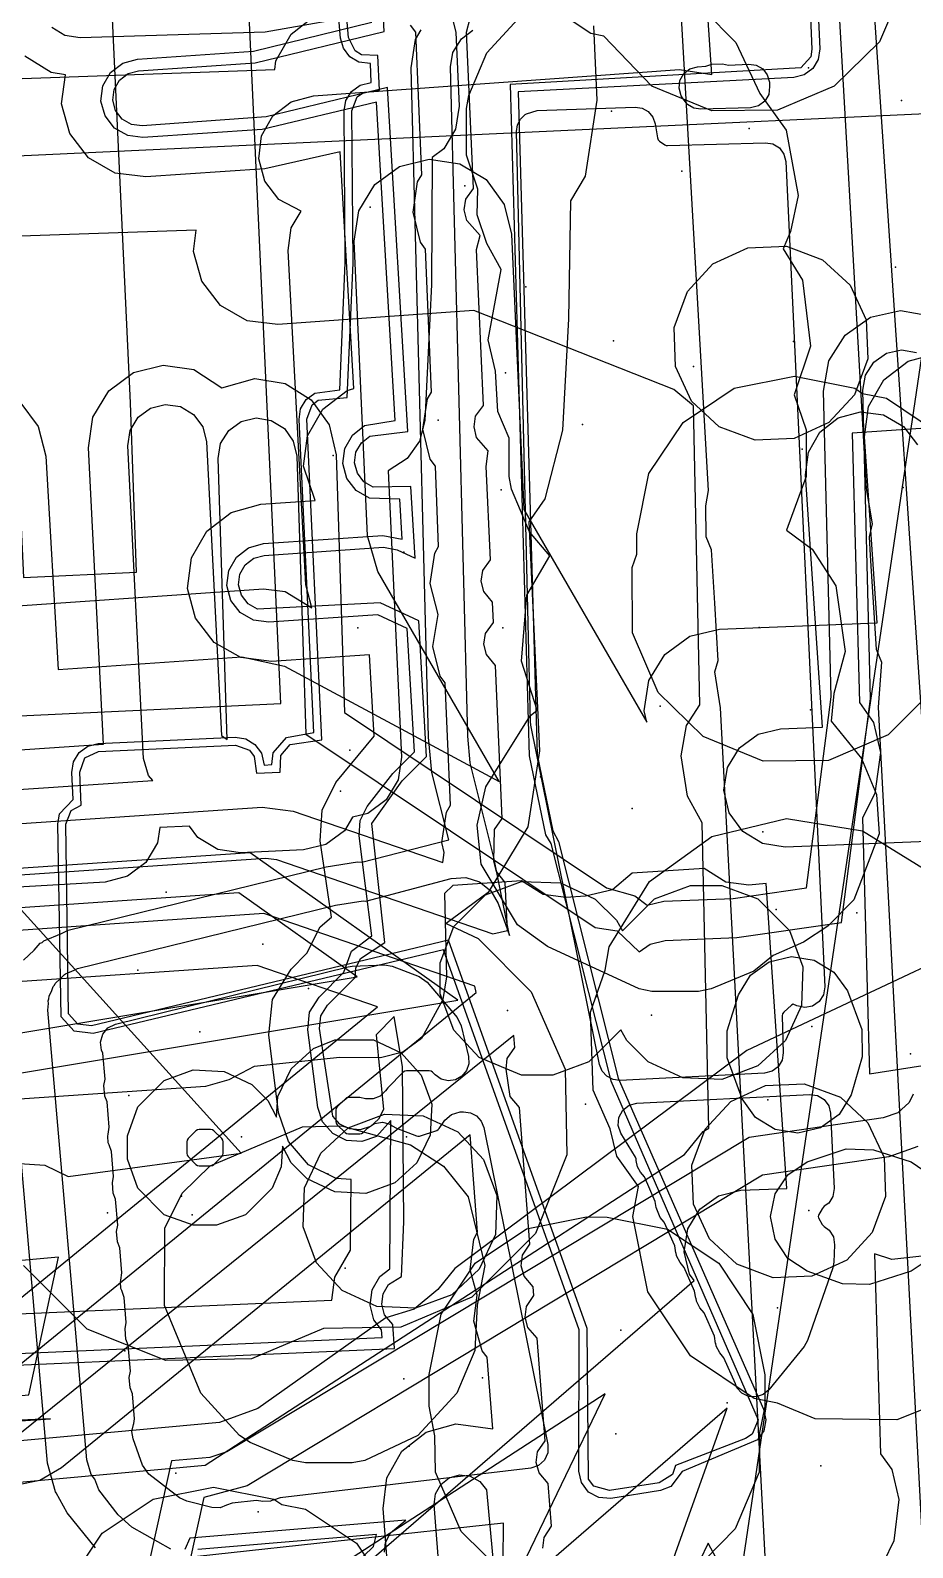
# Model space of a CAD drawing. Header units: metres. Extents: x -3943 to -3664, y 4962 to 6622.
# Drawn here: x -3897.52 to -3875.12, y 6175.87 to 6214.37 of the extents above; entities that cross this region are included whole.
import ezdxf

# ---------------------------------------------------------------- set-up
doc = ezdxf.new("R2010")
doc.units = ezdxf.units.M
for name, color, linetype in [('AI_GREENING_EXCLUSIONS', 1, 'Continuous'), ('AI_GREENING_LAWN', 82, 'Continuous'), ('AI_GREENING_REJECTED', 6, 'Continuous')]:
    doc.layers.add(name, color=color, linetype=linetype)

msp = doc.modelspace()

# ---------------------------------------------------------------- linework, layer by layer
at = {"layer": 'AI_GREENING_EXCLUSIONS'}
for points in [[(-3874.791, 6212.249), (-3882.782, 6211.877), (-3914.748, 6210.387), (-3881.761, 6218.598), (-3876.678, 6252.046), (-3877.774, 6276.26), (-3869.782, 6276.622), (-3837.815, 6278.07), (-3870.813, 6269.902), (-3875.924, 6236.563), (-3875.164, 6220.241), (-3874.791, 6212.249)], [(-3885.458, 6221.503), (-3884.591, 6222.801), (-3883.293, 6223.668), (-3881.763, 6223.973), (-3879.776, 6223.973), (-3878.246, 6223.668), (-3876.948, 6222.801), (-3876.081, 6221.503), (-3875.791, 6220.047), (-3875.479, 6219.58), (-3875.175, 6218.049), (-3875.321, 6215.582), (-3875.969, 6214.074), (-3877.113, 6212.95), (-3878.557, 6212.346), (-3880.218, 6212.33), (-3881.741, 6212.95), (-3882.964, 6214.225), (-3883.293, 6214.291), (-3884.591, 6215.158), (-3885.458, 6216.456), (-3885.763, 6217.986), (-3885.763, 6219.973), (-3885.458, 6221.503)], [(-3879.572, 6174.543), (-3874.597, 6208.093), (-3874.791, 6212.249), (-3866.8, 6212.622), (-3834.834, 6214.112), (-3867.821, 6205.9), (-3872.82, 6173.009), (-3872.579, 6168.219), (-3912.529, 6166.213), (-3879.572, 6174.543)], [(-3878.325, 6208.891), (-3877.408, 6208.55), (-3876.709, 6207.903), (-3876.3, 6207.021), (-3876.261, 6206.035), (-3876.602, 6205.118), (-3877.249, 6204.419), (-3878.131, 6204.01), (-3879.117, 6203.971), (-3880.034, 6204.312), (-3880.733, 6204.959), (-3881.142, 6205.841), (-3881.181, 6206.827), (-3880.84, 6207.744), (-3880.193, 6208.443), (-3879.311, 6208.852), (-3878.325, 6208.891)], [(-3884.064, 6192.735), (-3883.182, 6192.326), (-3882.642, 6191.786), (-3882.489, 6191.517), (-3881.68, 6192.33), (-3880.763, 6192.671), (-3879.971, 6192.671), (-3879.054, 6192.33), (-3878.248, 6191.524), (-3877.907, 6190.607), (-3877.946, 6189.621), (-3878.355, 6188.739), (-3879.054, 6188.092), (-3879.971, 6187.751), (-3880.957, 6187.79), (-3881.839, 6188.199), (-3882.379, 6188.739), (-3882.532, 6189.008), (-3883.341, 6188.195), (-3884.258, 6187.854), (-3885.05, 6187.854), (-3886.126, 6188.302), (-3886.773, 6189.001), (-3887.114, 6189.918), (-3887.114, 6190.71), (-3886.773, 6191.627), (-3885.967, 6192.433), (-3885.05, 6192.774), (-3884.064, 6192.735)], [(-3877.121, 6190.47), (-3876.778, 6189.995), (-3876.412, 6189.014), (-3876.406, 6188.323), (-3876.682, 6187.357), (-3876.99, 6186.859), (-3877.465, 6186.517), (-3878.034, 6186.382), (-3878.612, 6186.475), (-3879.11, 6186.783), (-3879.452, 6187.258), (-3879.828, 6188.294), (-3879.834, 6188.985), (-3879.548, 6189.894), (-3879.241, 6190.392), (-3878.766, 6190.735), (-3878.197, 6190.87), (-3877.619, 6190.777), (-3877.121, 6190.47)], [(-3893.384, 6187.99), (-3892.596, 6187.951), (-3891.895, 6187.617), (-3891.49, 6187.212), (-3891.272, 6186.79), (-3891.233, 6187.317), (-3890.899, 6188.018), (-3890.335, 6188.53), (-3889.793, 6188.757), (-3888.811, 6188.757), (-3888.11, 6188.423), (-3887.598, 6187.859), (-3887.332, 6187.123), (-3887.371, 6186.335), (-3887.705, 6185.634), (-3888.269, 6185.122), (-3889.005, 6184.856), (-3889.793, 6184.895), (-3890.494, 6185.229), (-3890.899, 6185.634), (-3891.117, 6186.056), (-3891.156, 6185.529), (-3891.383, 6184.987), (-3892.054, 6184.316), (-3892.79, 6184.05), (-3893.384, 6184.05), (-3894.12, 6184.316), (-3894.791, 6184.987), (-3895.057, 6185.723), (-3895.057, 6186.317), (-3894.791, 6187.053), (-3894.12, 6187.724), (-3893.384, 6187.99)], [(-3877.873, 6187.636), (-3876.957, 6187.295), (-3876.257, 6186.647), (-3875.848, 6185.766), (-3875.809, 6184.78), (-3876.15, 6183.863), (-3876.798, 6183.164), (-3877.679, 6182.755), (-3878.665, 6182.715), (-3879.582, 6183.057), (-3880.281, 6183.704), (-3880.69, 6184.585), (-3880.73, 6185.571), (-3880.388, 6186.488), (-3879.741, 6187.188), (-3878.86, 6187.597), (-3877.873, 6187.636)], [(-3888.532, 6186.865), (-3887.546, 6186.826), (-3886.664, 6186.417), (-3886.017, 6185.718), (-3885.676, 6184.801), (-3885.715, 6183.815), (-3886.124, 6182.933), (-3886.823, 6182.286), (-3887.74, 6181.945), (-3888.726, 6181.984), (-3889.608, 6182.393), (-3890.255, 6183.092), (-3890.596, 6184.009), (-3890.557, 6184.995), (-3890.148, 6185.877), (-3889.449, 6186.524), (-3888.532, 6186.865)], [(-3886.409, 6184.772), (-3885.986, 6183.028), (-3886.174, 6182.017), (-3886.239, 6180.87), (-3886.692, 6179.787), (-3887.68, 6178.713), (-3889.027, 6178.082), (-3889.349, 6178.017), (-3890.537, 6178.017), (-3890.859, 6178.082), (-3891.942, 6178.536), (-3892.206, 6178.713), (-3893.194, 6179.787), (-3894.116, 6182.014), (-3894.109, 6183.972), (-3893.664, 6184.862), (-3892.953, 6185.558), (-3890.615, 6186.545), (-3889.621, 6186.572), (-3887.868, 6186.085), (-3887.028, 6185.551), (-3886.409, 6184.772)], [(-3877.803, 6185.655), (-3876.809, 6185.985), (-3876.118, 6185.966), (-3875.164, 6185.655), (-3874.677, 6185.33), (-3874.352, 6184.843), (-3874.238, 6184.269), (-3874.352, 6183.695), (-3874.677, 6183.208), (-3875.164, 6182.883), (-3876.215, 6182.545), (-3876.906, 6182.564), (-3877.803, 6182.883), (-3878.29, 6183.208), (-3878.615, 6183.695), (-3878.729, 6184.269), (-3878.615, 6184.843), (-3878.29, 6185.33), (-3877.803, 6185.655)], [(-3886.226, 6183.088), (-3884.928, 6183.955), (-3883.398, 6184.259), (-3882.876, 6184.254), (-3881.345, 6183.95), (-3880.047, 6183.083), (-3879.18, 6181.785), (-3878.876, 6180.254), (-3878.876, 6179.448), (-3879.007, 6178.789), (-3879.023, 6177.787), (-3879.627, 6176.342), (-3880.75, 6175.198), (-3882.258, 6174.551), (-3883.919, 6174.535), (-3885.442, 6175.155), (-3886.586, 6176.279), (-3887.233, 6177.787), (-3887.249, 6178.707), (-3887.398, 6179.457), (-3887.398, 6180.259), (-3887.093, 6181.79), (-3886.226, 6183.088)]]:
    msp.add_lwpolyline(points, close=True, dxfattribs=at)
for points in [[(-3901.022, 6196.826), (-3891.161, 6197.285), (-3893.553, 6249.311)], [(-3901.428, 6214.419), (-3899.757, 6213.412), (-3898.599, 6211.842), (-3898.13, 6209.949), (-3897.689, 6200.485), (-3894.821, 6200.619), (-3894.973, 6204.915), (-3897.049, 6249.147)], [(-3874.892, 6236.763), (-3876.272, 6236.681), (-3876.775, 6236.264), (-3877.341, 6236.116), (-3877.537, 6236.143), (-3877.198, 6231.097), (-3876.629, 6230.806), (-3876.266, 6230.347), (-3876.105, 6229.784), (-3875.349, 6220.499), (-3875.391, 6220.002), (-3875.681, 6219.307), (-3876.013, 6218.825), (-3876.358, 6218.601), (-3874.336, 6188.515)], [(-3878.676, 6171.946), (-3880.001, 6197.176), (-3880.143, 6198.093), (-3880.064, 6198.375), (-3880.141, 6199.838), (-3880.226, 6201.187), (-3880.368, 6201.521), (-3880.377, 6202.301), (-3880.304, 6202.689), (-3881.939, 6231.297), (-3882.133, 6231.486), (-3882.506, 6232.13), (-3882.677, 6232.617), (-3882.787, 6233.39), (-3882.697, 6233.743), (-3882.807, 6235.237)], [(-3878.676, 6171.946), (-3880.001, 6197.176), (-3880.143, 6198.093), (-3880.064, 6198.375), (-3880.141, 6199.838), (-3880.226, 6201.187), (-3880.368, 6201.521), (-3880.377, 6202.301), (-3880.304, 6202.689), (-3881.939, 6231.297), (-3882.133, 6231.486), (-3882.506, 6232.13), (-3882.677, 6232.617), (-3882.787, 6233.39), (-3882.697, 6233.743), (-3882.807, 6235.237)], [(-3856.531, 6233.979), (-3878.049, 6233.339), (-3876.3, 6202.741), (-3876.147, 6201.845), (-3876.23, 6201.519), (-3876.203, 6201.041), (-3876.051, 6198.669), (-3875.916, 6198.333), (-3875.997, 6197.198), (-3874.801, 6174.442)], [(-3856.531, 6233.979), (-3878.049, 6233.339), (-3876.3, 6202.741), (-3876.147, 6201.845), (-3876.23, 6201.519), (-3876.203, 6201.041), (-3876.051, 6198.669), (-3875.916, 6198.333), (-3875.997, 6197.198), (-3874.801, 6174.442)], [(-3877.57, 6215.918), (-3877.48, 6213.901), (-3877.521, 6213.632), (-3877.661, 6213.4), (-3877.879, 6213.238), (-3878.143, 6213.171), (-3885.135, 6212.806), (-3884.658, 6195.986), (-3884.256, 6194.054), (-3884.114, 6193.785), (-3882.597, 6187.781), (-3878.905, 6179.385), (-3878.846, 6179.111), (-3878.9, 6178.835), (-3879.058, 6178.602), (-3880.976, 6177.801), (-3881.259, 6177.418), (-3881.523, 6177.319), (-3881.523, 6177.319), (-3882.786, 6177.119), (-3883.086, 6177.137), (-3883.351, 6177.279), (-3883.531, 6177.519), (-3883.595, 6177.812), (-3883.588, 6181.391), (-3887.028, 6191.041), (-3895.921, 6188.91), (-3896.408, 6188.973), (-3896.734, 6189.34), (-3896.822, 6194.226), (-3896.775, 6194.486), (-3896.434, 6194.855), (-3896.465, 6195.536), (-3896.425, 6195.807), (-3896.284, 6196.041), (-3896.064, 6196.203), (-3895.799, 6196.269), (-3892.322, 6196.43), (-3892.052, 6196.39), (-3891.818, 6196.249), (-3891.655, 6196.029), (-3891.588, 6195.727), (-3891.388, 6195.737), (-3891.353, 6196.033), (-3891.016, 6196.426), (-3890.325, 6196.548), (-3890.698, 6204.498), (-3890.658, 6204.768), (-3890.517, 6205.002), (-3890.297, 6205.164), (-3889.662, 6205.247), (-3889.524, 6208.47), (-3889.555, 6212.326), (-3889.509, 6212.592), (-3889.367, 6212.82), (-3889.148, 6212.977), (-3888.865, 6213.042), (-3888.887, 6213.525), (-3889.178, 6213.564), (-3889.409, 6213.7), (-3889.572, 6213.914), (-3889.643, 6214.173), (-3889.972, 6217.96)], [(-3877.769, 6215.909), (-3877.68, 6213.892), (-3877.709, 6213.7), (-3877.965, 6213.418), (-3885.34, 6212.996), (-3884.857, 6195.962), (-3884.44, 6193.956), (-3884.307, 6193.736), (-3882.787, 6187.716), (-3879.046, 6179.109), (-3879.197, 6178.746), (-3879.366, 6178.637), (-3881.142, 6177.952), (-3881.221, 6177.726), (-3881.554, 6177.516), (-3881.554, 6177.516), (-3882.817, 6177.317), (-3883.22, 6177.431), (-3883.35, 6177.602), (-3883.388, 6181.425), (-3886.901, 6191.281), (-3895.967, 6189.105), (-3896.315, 6189.15), (-3896.548, 6189.412), (-3896.622, 6194.227), (-3896.487, 6194.574), (-3896.227, 6194.712), (-3896.266, 6195.546), (-3896.136, 6195.906), (-3895.79, 6196.069), (-3892.312, 6196.231), (-3891.952, 6196.101), (-3891.836, 6195.944), (-3891.778, 6195.518), (-3891.179, 6195.546), (-3891.163, 6195.968), (-3890.923, 6196.248), (-3890.117, 6196.369), (-3890.498, 6204.507), (-3890.369, 6204.867), (-3890.212, 6204.983), (-3889.473, 6205.056), (-3889.325, 6208.467), (-3889.355, 6212.331), (-3889.221, 6212.683), (-3889.065, 6212.795), (-3888.656, 6212.851), (-3888.696, 6213.734), (-3889.111, 6213.752), (-3889.277, 6213.85), (-3889.443, 6214.187), (-3889.774, 6217.983)], [(-3899.203, 6199.676), (-3891.599, 6200.195), (-3891.051, 6200.131), (-3890.37, 6199.719), (-3890.528, 6200.303), (-3890.978, 6208.779), (-3890.895, 6209.358), (-3890.642, 6209.784), (-3891.209, 6210.081), (-3891.568, 6210.543), (-3891.722, 6211.108), (-3891.649, 6211.689), (-3891.36, 6212.197), (-3890.897, 6212.556), (-3890.333, 6212.711), (-3881.041, 6213.374), (-3880.218, 6213.247), (-3880.471, 6217.018)], [(-3909.783, 6179.974), (-3888.273, 6180.919), (-3888.314, 6181.534), (-3888.527, 6181.778), (-3888.597, 6182.042), (-3888.562, 6182.312), (-3888.425, 6182.549), (-3888.095, 6182.746), (-3888.036, 6184.136), (-3888.07, 6188.068), (-3888.283, 6189.344), (-3888.745, 6188.882), (-3888.557, 6186.982), (-3888.678, 6186.738), (-3888.884, 6186.558), (-3889.143, 6186.472), (-3889.416, 6186.491), (-3889.66, 6186.612), (-3889.84, 6186.818), (-3890.177, 6189.045), (-3890.145, 6189.36), (-3889.978, 6189.629), (-3889.275, 6190.333), (-3889.257, 6190.576), (-3889.135, 6190.82), (-3888.524, 6191.227), (-3888.855, 6194.244), (-3888.084, 6195.328), (-3887.46, 6195.944), (-3887.661, 6199.386), (-3888.639, 6199.842), (-3891.757, 6199.683), (-3891.994, 6199.819), (-3892.161, 6200.035), (-3892.232, 6200.299), (-3892.198, 6200.57), (-3892.062, 6200.807), (-3891.845, 6200.974), (-3891.582, 6201.045), (-3888.555, 6201.251), (-3888.211, 6201.187), (-3887.754, 6200.974), (-3887.86, 6202.791), (-3888.813, 6202.779), (-3889.05, 6202.915), (-3889.217, 6203.131), (-3889.288, 6203.395), (-3889.253, 6203.666), (-3889.117, 6203.903), (-3888.901, 6204.07), (-3887.936, 6204.189), (-3888.451, 6212.921), (-3891.536, 6212.172), (-3894.68, 6211.946), (-3894.951, 6211.981), (-3895.188, 6212.117), (-3895.355, 6212.333), (-3895.427, 6212.597), (-3895.392, 6212.867), (-3895.256, 6213.104), (-3895.04, 6213.271), (-3894.776, 6213.343), (-3891.809, 6213.547), (-3888.534, 6214.341), (-3888.581, 6215.147)], [(-3909.796, 6180.274), (-3888.592, 6181.2), (-3888.605, 6181.397), (-3888.796, 6181.645), (-3888.897, 6182.022), (-3888.846, 6182.409), (-3888.651, 6182.747), (-3888.394, 6182.944), (-3888.367, 6186.703), (-3888.736, 6186.298), (-3889.105, 6186.174), (-3889.495, 6186.201), (-3889.844, 6186.375), (-3890.1, 6186.67), (-3890.224, 6187.039), (-3890.475, 6189.007), (-3890.429, 6189.457), (-3890.191, 6189.84), (-3889.56, 6190.472), (-3889.371, 6191.005), (-3888.847, 6191.389), (-3889.172, 6193.933), (-3889.145, 6194.323), (-3888.971, 6194.672), (-3888.321, 6195.512), (-3887.768, 6196.063), (-3887.95, 6199.19), (-3888.696, 6199.538), (-3891.466, 6199.349), (-3891.853, 6199.399), (-3892.191, 6199.593), (-3892.43, 6199.902), (-3892.532, 6200.279), (-3892.482, 6200.665), (-3892.288, 6201.004), (-3891.979, 6201.242), (-3891.602, 6201.344), (-3888.575, 6201.551), (-3888.083, 6201.458), (-3888.142, 6202.471), (-3888.909, 6202.495), (-3889.247, 6202.689), (-3889.486, 6202.998), (-3889.588, 6203.375), (-3889.538, 6203.762), (-3889.344, 6204.1), (-3889.035, 6204.338), (-3888.258, 6204.468), (-3888.73, 6212.544), (-3891.633, 6211.855), (-3894.66, 6211.647), (-3895.047, 6211.697), (-3895.385, 6211.891), (-3895.624, 6212.199), (-3895.726, 6212.576), (-3895.676, 6212.963), (-3895.482, 6213.302), (-3895.173, 6213.54), (-3894.797, 6213.642), (-3891.855, 6213.844), (-3888.848, 6214.574)], [(-3886.861, 6214.892), (-3886.721, 6214.324), (-3886.636, 6212.442), (-3886.724, 6211.863), (-3887.026, 6211.362), (-3887.323, 6211.144), (-3887.335, 6207.918), (-3887.504, 6204.473), (-3887.639, 6203.947), (-3887.952, 6203.505), (-3888.435, 6203.194), (-3888.094, 6195.927), (-3888.181, 6195.348), (-3888.483, 6194.847), (-3888.954, 6194.499), (-3889.34, 6194.404), (-3889.547, 6194.06), (-3890.018, 6193.713), (-3890.586, 6193.572), (-3892.184, 6193.497), (-3892.763, 6193.584), (-3893.264, 6193.886), (-3893.477, 6194.174), (-3894.234, 6194.139), (-3894.292, 6193.751), (-3894.59, 6193.252), (-3895.056, 6192.903), (-3895.619, 6192.758), (-3900.495, 6192.478)], [(-3899.154, 6213.099), (-3891.315, 6213.373), (-3891.287, 6213.594), (-3890.901, 6214.272), (-3890.285, 6214.751)], [(-3898.663, 6192.878), (-3891.545, 6193.363), (-3891.27, 6193.327), (-3885.779, 6191.441), (-3885.41, 6191.529), (-3885.464, 6192.745), (-3885.69, 6193.024), (-3885.755, 6193.289), (-3885.736, 6194.091), (-3885.539, 6194.366), (-3885.711, 6198.25), (-3885.941, 6198.532), (-3886.006, 6198.797), (-3885.965, 6199.067), (-3885.766, 6199.343), (-3885.789, 6199.856), (-3886.007, 6200.128), (-3886.072, 6200.393), (-3886.031, 6200.663), (-3885.838, 6200.934), (-3885.946, 6203.303), (-3885.899, 6203.701), (-3886.191, 6204.04), (-3886.257, 6204.305), (-3886.216, 6204.575), (-3886.016, 6204.851), (-3886.196, 6208.811), (-3886.104, 6209.167), (-3886.442, 6209.548), (-3886.507, 6209.813), (-3886.466, 6210.083), (-3886.267, 6210.359), (-3886.447, 6214.319), (-3886.354, 6214.675)], [(-3888.861, 6214.793), (-3891.559, 6214.324), (-3896.255, 6214.175), (-3896.64, 6214.239), (-3896.971, 6214.445)], [(-3880.419, 6214.87), (-3879.608, 6214.059), (-3879.001, 6212.767), (-3878.331, 6211.84), (-3878.031, 6210.182), (-3878.227, 6209.264), (-3878.414, 6208.829), (-3877.922, 6208.029), (-3877.719, 6206.357), (-3878.131, 6205.12), (-3877.829, 6204.233), (-3877.829, 6203.046), (-3878.327, 6201.689), (-3877.676, 6201.2), (-3877.072, 6200.272), (-3876.833, 6198.604), (-3877.128, 6197.54), (-3877.193, 6196.838), (-3876.424, 6195.893), (-3876.038, 6194.976), (-3875.973, 6193.984), (-3876.619, 6192.309), (-3877.277, 6191.639), (-3877.891, 6191.234), (-3878.667, 6190.896), (-3879.151, 6190.497), (-3880.234, 6190.044), (-3880.557, 6189.979), (-3881.744, 6189.979), (-3882.067, 6190.044), (-3884.392, 6191.124), (-3885.154, 6191.673), (-3886.074, 6193.213), (-3886.179, 6194.203), (-3885.954, 6195.172), (-3884.83, 6196.973), (-3884.657, 6197.115), (-3885.056, 6198.361), (-3884.917, 6200.041), (-3884.331, 6201.037), (-3884.849, 6201.64), (-3885.302, 6202.724), (-3885.367, 6203.046), (-3885.367, 6204.022), (-3885.649, 6204.695), (-3885.714, 6205.721), (-3885.898, 6206.513), (-3885.572, 6208.298), (-3885.936, 6208.957), (-3886.174, 6209.689), (-3886.158, 6210.336), (-3886.451, 6211.203), (-3886.451, 6212.39), (-3886.386, 6212.713), (-3885.932, 6213.796), (-3884.945, 6214.87)], [(-3898.752, 6194.175), (-3891.633, 6194.66), (-3890.847, 6194.556), (-3887.051, 6193.252), (-3887.012, 6193.504), (-3887.076, 6193.763), (-3886.958, 6194.534), (-3886.856, 6194.704), (-3886.992, 6197.81), (-3887.118, 6197.98), (-3887.305, 6198.738), (-3887.164, 6199.549), (-3887.371, 6200.335), (-3887.253, 6201.106), (-3887.155, 6201.269), (-3887.239, 6203.312), (-3887.368, 6203.488), (-3887.555, 6204.246), (-3887.438, 6205.017), (-3887.333, 6205.191), (-3887.486, 6208.815), (-3887.619, 6208.996), (-3887.806, 6209.754), (-3887.689, 6210.525), (-3887.584, 6210.699), (-3887.736, 6214.323), (-3887.87, 6214.504)], [(-3897.694, 6190.774), (-3897.423, 6191.031), (-3897.266, 6191.203), (-3897.218, 6191.226), (-3897.175, 6191.266), (-3896.732, 6191.453), (-3896.559, 6191.534), (-3890.01, 6193.145), (-3889.211, 6193.268), (-3889.104, 6193.262), (-3886.898, 6193.829), (-3887.326, 6195.537), (-3887.414, 6196.431), (-3887.853, 6213.418), (-3887.739, 6214.137), (-3887.598, 6214.381)], [(-3883.224, 6214.482), (-3883.139, 6212.6), (-3883.433, 6210.671), (-3883.812, 6210.044), (-3883.86, 6207.048), (-3884.012, 6204.228), (-3884.462, 6202.478), (-3884.87, 6201.901), (-3884.597, 6196.091), (-3884.888, 6194.162), (-3885.895, 6192.49), (-3886.96, 6191.703), (-3886.153, 6191.325), (-3884.803, 6189.975), (-3883.94, 6188.01), (-3883.901, 6185.837), (-3884.696, 6183.836), (-3886.312, 6182.22), (-3888.118, 6181.464), (-3890.08, 6181.425), (-3891.903, 6180.658), (-3894.076, 6180.619), (-3896.077, 6181.414), (-3897.693, 6183.03)], [(-3893.953, 6175.825), (-3894.944, 6176.385), (-3895.292, 6176.703), (-3895.777, 6177.335), (-3895.884, 6177.603), (-3895.977, 6177.72), (-3896.086, 6178.094), (-3897.077, 6189.505), (-3897.061, 6189.678), (-3897.07, 6189.743), (-3897.05, 6189.796), (-3897.044, 6189.861), (-3896.976, 6190.002), (-3896.937, 6190.109), (-3896.908, 6190.14), (-3896.888, 6190.183), (-3896.752, 6190.311), (-3896.673, 6190.397), (-3896.649, 6190.409), (-3896.628, 6190.429), (-3896.407, 6190.522), (-3896.32, 6190.563), (-3889.771, 6192.174), (-3889.071, 6192.278), (-3889.007, 6192.276), (-3886.835, 6192.848), (-3886.468, 6192.873), (-3886.116, 6192.764), (-3885.828, 6192.534), (-3885.642, 6192.216), (-3885.356, 6191.401), (-3885.755, 6193.383), (-3886.356, 6195.781), (-3886.414, 6196.457), (-3886.854, 6213.444), (-3886.797, 6213.803), (-3886.579, 6214.158), (-3886.284, 6214.372)], [(-3909.84, 6181.273), (-3889.869, 6182.15), (-3889.793, 6182.73), (-3889.391, 6183.415), (-3889.378, 6185.21), (-3889.757, 6185.236), (-3890.456, 6185.584), (-3890.968, 6186.173), (-3891.216, 6186.913), (-3891.467, 6188.881), (-3891.376, 6189.78), (-3890.898, 6190.547), (-3890.498, 6190.949), (-3890.159, 6191.62), (-3889.871, 6191.869), (-3890.164, 6193.807), (-3890.11, 6194.585), (-3889.762, 6195.284), (-3888.793, 6196.462), (-3888.913, 6198.521), (-3891.398, 6198.351), (-3892.172, 6198.451), (-3892.849, 6198.839), (-3893.326, 6199.457), (-3893.529, 6200.21), (-3893.43, 6200.984), (-3893.041, 6201.661), (-3892.423, 6202.138), (-3891.67, 6202.342), (-3890.291, 6202.436), (-3890.585, 6203.307), (-3890.486, 6204.081), (-3890.097, 6204.757), (-3889.479, 6205.234), (-3889.307, 6205.281), (-3889.658, 6211.29), (-3891.564, 6210.857), (-3894.591, 6210.649), (-3895.365, 6210.749), (-3896.042, 6211.137), (-3896.519, 6211.754), (-3896.724, 6212.508), (-3896.629, 6213.243), (-3896.993, 6213.303), (-3897.655, 6213.716)], [(-3897.787, 6204.94), (-3897.317, 6204.317), (-3897.122, 6203.561), (-3896.812, 6198.151), (-3892.152, 6198.468), (-3891.069, 6198.234), (-3885.62, 6195.305), (-3888.699, 6200.635), (-3888.965, 6201.546), (-3889.301, 6209.016), (-3889.183, 6209.787), (-3888.779, 6210.455), (-3888.15, 6210.917), (-3887.392, 6211.103), (-3886.621, 6210.986), (-3885.953, 6210.582), (-3885.491, 6209.953), (-3885.305, 6209.195), (-3884.991, 6202.213), (-3881.873, 6196.816), (-3881.941, 6197.098), (-3881.819, 6197.869), (-3881.411, 6198.534), (-3880.78, 6198.993), (-3880.022, 6199.176), (-3876.028, 6199.334), (-3876.344, 6204.051), (-3876.244, 6204.825), (-3875.855, 6205.502), (-3875.237, 6205.978), (-3874.483, 6206.181)], [(-3901.59, 6177.184), (-3893.08, 6177.959), (-3880.916, 6185.844), (-3880.444, 6186.43), (-3880.298, 6186.51), (-3880.463, 6194.262), (-3880.84, 6194.939), (-3880.999, 6195.958), (-3880.863, 6196.727), (-3880.526, 6197.255), (-3880.688, 6204.84), (-3881.183, 6205.252), (-3886.266, 6207.257), (-3891.239, 6206.902), (-3892.013, 6207), (-3892.691, 6207.386), (-3893.17, 6208.002), (-3893.376, 6208.755), (-3893.308, 6209.303), (-3899.013, 6209.101)], [(-3899.411, 6196), (-3895.662, 6196.255), (-3896.042, 6203.778), (-3895.929, 6204.551), (-3895.528, 6205.22), (-3894.902, 6205.686), (-3894.145, 6205.877), (-3893.373, 6205.763), (-3892.657, 6205.301), (-3891.819, 6205.534), (-3891.049, 6205.406), (-3890.387, 6204.993), (-3889.933, 6204.359), (-3889.756, 6203.599), (-3889.547, 6197.057), (-3882.896, 6192.612), (-3882.171, 6192.41), (-3881.865, 6192.171), (-3881.442, 6192.273), (-3879.677, 6192.343), (-3877.82, 6192.613), (-3877.194, 6197.459), (-3877.385, 6205.21), (-3877.251, 6205.979), (-3876.834, 6206.638), (-3876.196, 6207.088), (-3875.435, 6207.259), (-3874.666, 6207.125)], [(-3899.343, 6195.002), (-3894.413, 6195.338), (-3894.521, 6195.459), (-3894.643, 6195.89), (-3895.043, 6203.829), (-3894.987, 6204.215), (-3894.786, 6204.55), (-3894.473, 6204.783), (-3894.095, 6204.878), (-3893.709, 6204.821), (-3893.374, 6204.621), (-3893.141, 6204.308), (-3893.046, 6203.93), (-3892.67, 6196.475), (-3892.527, 6196.374), (-3892.754, 6203.503), (-3892.691, 6203.888), (-3892.484, 6204.219), (-3892.167, 6204.446), (-3891.787, 6204.534), (-3891.402, 6204.47), (-3891.071, 6204.264), (-3890.844, 6203.947), (-3890.755, 6203.567), (-3890.53, 6196.511), (-3883.181, 6191.6), (-3882.622, 6191.518), (-3882.064, 6190.985), (-3881.782, 6191.182), (-3881.402, 6191.273), (-3879.585, 6191.346), (-3876.926, 6191.732), (-3876.192, 6197.407), (-3876.385, 6205.235), (-3876.318, 6205.619), (-3876.11, 6205.949), (-3875.791, 6206.174), (-3875.41, 6206.259), (-3875.026, 6206.192)], [(-3874.668, 6197.571), (-3875.748, 6196.491), (-3877.257, 6195.844), (-3878.918, 6195.828), (-3880.44, 6196.448), (-3881.584, 6197.571), (-3882.231, 6199.08), (-3882.247, 6200.741), (-3882.123, 6201.077), (-3882.123, 6201.59), (-3881.819, 6203.121), (-3880.951, 6204.418), (-3880.951, 6204.418), (-3879.654, 6205.286), (-3878.123, 6205.59), (-3876.592, 6205.286), (-3876.393, 6205.152), (-3875.79, 6205.033), (-3874.493, 6204.165)], [(-3873.682, 6193.832), (-3878.356, 6193.646), (-3878.934, 6193.738), (-3879.433, 6194.043), (-3879.777, 6194.516), (-3879.914, 6195.086), (-3879.823, 6195.664), (-3879.517, 6196.163), (-3879.044, 6196.507), (-3878.475, 6196.644), (-3877.413, 6196.686), (-3877.843, 6203.088), (-3877.768, 6203.669), (-3877.476, 6204.176), (-3877.012, 6204.533), (-3876.447, 6204.686), (-3875.867, 6204.61), (-3875.359, 6204.318), (-3875.002, 6203.855)], [(-3873.67, 6204.352), (-3876.658, 6204.146), (-3876.473, 6197.316), (-3876.114, 6196.809), (-3875.941, 6196.048), (-3876.08, 6195), (-3876.394, 6194.383), (-3876.218, 6187.89), (-3874.869, 6188.098)], [(-3874.524, 6179.51), (-3875.523, 6179.114), (-3877.599, 6179.134), (-3878.551, 6179.532), (-3879.142, 6179.65), (-3880.765, 6180.733), (-3881.848, 6182.356), (-3882.229, 6184.269), (-3882.078, 6185.03), (-3882.636, 6185.803), (-3882.8, 6186.496), (-3883.231, 6187.476), (-3883.231, 6187.476), (-3883.304, 6189.453), (-3882.924, 6190.52), (-3882.828, 6191.114), (-3881.805, 6192.775), (-3880.223, 6193.917), (-3878.325, 6194.368), (-3876.399, 6194.057), (-3874.738, 6193.034)], [(-3897.929, 6185.623), (-3897.152, 6185.575), (-3896.562, 6185.287), (-3892.169, 6185.879), (-3899.514, 6193.991)], [(-3902.433, 6187.138), (-3886.666, 6189.759), (-3891.937, 6193.502), (-3899.207, 6193.007)], [(-3890.726, 6173.951), (-3880.673, 6182.649), (-3880.788, 6182.808), (-3880.925, 6183.377), (-3880.834, 6183.955), (-3880.528, 6184.454), (-3880.055, 6184.798), (-3879.486, 6184.935), (-3878.318, 6184.983), (-3878.838, 6192.72), (-3879.284, 6192.679), (-3879.865, 6192.754), (-3880.417, 6193.103), (-3882.239, 6192.979), (-3882.739, 6192.558), (-3883.425, 6192.397), (-3883.924, 6192.363), (-3884.504, 6192.438), (-3885.056, 6192.787), (-3886.798, 6192.668), (-3887.009, 6192.47), (-3886.952, 6190.351), (-3887.048, 6189.78), (-3887.59, 6188.787), (-3888.062, 6188.44), (-3888.63, 6188.3), (-3889.665, 6188.303), (-3891.835, 6188.077), (-3892.482, 6187.738), (-3893.075, 6187.571), (-3899.666, 6187.121)], [(-3870.693, 6192.546), (-3879.333, 6188.487), (-3886.741, 6182.95), (-3887.176, 6182.417), (-3887.777, 6181.92), (-3888.496, 6181.7), (-3891.746, 6179.399), (-3892.72, 6179.04), (-3900.081, 6178.37), (-3900.857, 6178.452), (-3901.542, 6178.825), (-3902.033, 6179.432), (-3902.254, 6180.18), (-3902.222, 6180.487), (-3908.775, 6179.604), (-3909.251, 6179.334), (-3909.992, 6179.088), (-3910.742, 6179.143), (-3913.534, 6178.449), (-3920.813, 6177.124)], [(-3902.55, 6188.133), (-3889.222, 6190.348), (-3892.225, 6192.48), (-3899.139, 6192.009)], [(-3898.258, 6180.129), (-3886.204, 6189.953), (-3886.233, 6190.116), (-3891.591, 6191.957), (-3898.568, 6191.481)], [(-3898.747, 6181.407), (-3888.706, 6189.591), (-3891.764, 6190.642), (-3898.479, 6190.184)], [(-3895.861, 6175.86), (-3896.586, 6176.747), (-3896.862, 6177.255), (-3896.865, 6177.258), (-3896.866, 6177.262), (-3896.879, 6177.287), (-3896.978, 6177.648), (-3897.082, 6178.008), (-3898.074, 6189.419)], [(-3884.512, 6175.855), (-3884.479, 6176.127), (-3884.288, 6176.409), (-3884.372, 6177.494), (-3884.605, 6177.764), (-3884.678, 6178.027), (-3884.646, 6178.298), (-3884.455, 6178.581), (-3884.655, 6181.182), (-3884.888, 6181.452), (-3884.962, 6181.715), (-3884.929, 6181.986), (-3884.738, 6182.269), (-3884.755, 6182.485), (-3884.988, 6182.755), (-3885.062, 6183.018), (-3885.029, 6183.289), (-3884.838, 6183.572), (-3885.1, 6187.038), (-3885.338, 6187.312), (-3885.445, 6188.009), (-3885.412, 6188.28), (-3885.222, 6188.563), (-3885.245, 6188.866), (-3897.745, 6178.786)], [(-3875.112, 6187.377), (-3875.213, 6187.164), (-3875.503, 6186.903), (-3875.871, 6186.772), (-3879.277, 6186.277), (-3892.534, 6178.296), (-3892.959, 6178.157), (-3893.937, 6178.068), (-3896.331, 6167.216)], [(-3888.332, 6173.88), (-3888.562, 6176.862), (-3888.469, 6177.637), (-3888.087, 6178.317), (-3887.473, 6178.8), (-3886.722, 6179.01), (-3885.782, 6178.879), (-3885.922, 6180.704), (-3886.047, 6180.864), (-3886.258, 6181.615), (-3886.178, 6182.277), (-3886.358, 6182.918), (-3886.265, 6183.693), (-3886.165, 6183.87), (-3886.355, 6186.347), (-3896.732, 6177.89), (-3897.281, 6177.572), (-3897.903, 6177.442)], [(-3874.992, 6186.043), (-3875.727, 6185.783), (-3878.934, 6185.317), (-3892.018, 6177.439), (-3893.118, 6177.138), (-3895.329, 6167.114)], [(-3900.16, 6167.667), (-3897.996, 6177.698), (-3900.833, 6177.439), (-3901.221, 6177.481), (-3901.564, 6177.667), (-3901.564, 6177.667), (-3901.809, 6177.97), (-3901.92, 6178.345), (-3901.879, 6178.733), (-3901.692, 6179.075), (-3901.389, 6179.321), (-3901.015, 6179.431), (-3897.554, 6179.746), (-3896.801, 6183.239), (-3905.838, 6182.416), (-3908.874, 6181.911), (-3909.267, 6181.924), (-3909.625, 6182.088), (-3909.891, 6182.377), (-3910.06, 6182.97), (-3913.388, 6182.733), (-3921.133, 6181.784)], [(-3874.665, 6183.289), (-3875.648, 6183.183), (-3876.09, 6183.321), (-3875.941, 6178.248), (-3875.653, 6177.85), (-3875.473, 6177.091), (-3875.601, 6176.042), (-3875.86, 6175.498)], [(-3888.467, 6168.264), (-3882.932, 6179.77), (-3891.319, 6174.334)], [(-3910.373, 6178.252), (-3897.009, 6179.138), (-3909.722, 6178.575)], [(-3882.189, 6172.784), (-3879.832, 6179.409), (-3889.128, 6171.367)], [(-3886.971, 6173.134), (-3887.266, 6176.962), (-3887.233, 6177.234), (-3887.1, 6177.472), (-3886.885, 6177.64), (-3886.622, 6177.714), (-3886.351, 6177.682), (-3886.113, 6177.548), (-3885.944, 6177.333), (-3885.622, 6173.856)], [(-3896.564, 6174.934), (-3895.696, 6176.231), (-3895.696, 6176.231), (-3894.399, 6177.099), (-3892.868, 6177.403), (-3891.337, 6177.099), (-3891.138, 6176.965), (-3890.535, 6176.846), (-3889.238, 6175.978), (-3888.37, 6174.681)], [(-3888.527, 6175.757), (-3888.506, 6176.001), (-3888.38, 6176.243), (-3887.987, 6176.561), (-3893.47, 6176.108), (-3893.595, 6175.823)], [(-3885.529, 6174.56), (-3885.505, 6176.49), (-3893.272, 6175.642)], [(-3889.812, 6174.922), (-3888.81, 6175.9), (-3888.735, 6176.198), (-3893.266, 6175.824)], [(-3879.905, 6175.22), (-3880.315, 6175.984), (-3885.393, 6165.427)]]:
    msp.add_lwpolyline(points, dxfattribs=at)
at = {"layer": 'AI_GREENING_LAWN'}
for points in [[(-3878.761, 6213.052), (-3878.753, 6212.945), (-3878.778, 6212.745), (-3878.879, 6212.572), (-3879.04, 6212.452), (-3879.236, 6212.406), (-3880.497, 6212.367), (-3880.678, 6212.395), (-3880.836, 6212.486), (-3880.951, 6212.628), (-3880.995, 6212.708), (-3881.053, 6212.899), (-3881.032, 6213.098), (-3880.934, 6213.273), (-3880.775, 6213.395), (-3880.582, 6213.446), (-3880.371, 6213.457), (-3880.218, 6213.508), (-3879.951, 6213.522), (-3879.794, 6213.487), (-3879.285, 6213.512), (-3879.095, 6213.485), (-3878.93, 6213.389), (-3878.813, 6213.237), (-3878.761, 6213.052)], [(-3877.356, 6190.095), (-3877.388, 6189.895), (-3877.496, 6189.723), (-3877.663, 6189.609), (-3877.862, 6189.571), (-3878.06, 6189.615), (-3878.152, 6189.656), (-3878.196, 6189.633), (-3878.397, 6189.455), (-3878.427, 6189.414), (-3878.436, 6189.364), (-3878.406, 6188.425), (-3878.437, 6188.234), (-3878.538, 6188.07), (-3878.693, 6187.956), (-3878.881, 6187.909), (-3882.553, 6187.725), (-3882.729, 6187.747), (-3882.885, 6187.829), (-3883.003, 6187.961), (-3883.068, 6188.125), (-3884.813, 6196.741), (-3884.823, 6196.829), (-3885.175, 6211.805), (-3885.152, 6211.968), (-3885.076, 6212.116), (-3884.957, 6212.23), (-3884.923, 6212.253), (-3884.658, 6212.339), (-3882.168, 6212.421), (-3881.99, 6212.395), (-3881.833, 6212.307), (-3881.718, 6212.17), (-3881.658, 6212), (-3881.6, 6211.639), (-3881.583, 6211.594), (-3881.55, 6211.559), (-3881.415, 6211.467), (-3881.381, 6211.451), (-3881.343, 6211.446), (-3878.86, 6211.518), (-3878.67, 6211.486), (-3878.506, 6211.385), (-3878.392, 6211.229), (-3878.346, 6211.042), (-3877.356, 6190.095)], [(-3886.391, 6188.146), (-3886.45, 6187.972), (-3886.567, 6187.831), (-3886.728, 6187.742), (-3886.91, 6187.716), (-3887.089, 6187.759), (-3887.24, 6187.863), (-3887.308, 6187.932), (-3887.347, 6187.957), (-3887.393, 6187.967), (-3887.97, 6187.967), (-3888.015, 6187.957), (-3888.054, 6187.932), (-3888.449, 6187.536), (-3888.502, 6187.461), (-3888.641, 6187.326), (-3888.821, 6187.255), (-3889.014, 6187.257), (-3889.159, 6187.287), (-3889.447, 6187.287), (-3889.493, 6187.278), (-3889.531, 6187.252), (-3889.728, 6187.055), (-3889.754, 6187.017), (-3889.763, 6186.971), (-3889.763, 6186.681), (-3889.754, 6186.635), (-3889.728, 6186.597), (-3889.531, 6186.4), (-3889.493, 6186.374), (-3889.447, 6186.365), (-3889.157, 6186.365), (-3889.111, 6186.374), (-3889.073, 6186.4), (-3888.957, 6186.516), (-3888.786, 6186.628), (-3888.584, 6186.662), (-3888.385, 6186.612), (-3888.331, 6186.57), (-3888.331, 6186.571), (-3888.225, 6186.508), (-3887.721, 6186.314), (-3887.681, 6186.306), (-3887.64, 6186.312), (-3887.202, 6186.457), (-3887.168, 6186.475), (-3887.141, 6186.503), (-3886.996, 6186.711), (-3886.826, 6186.863), (-3886.607, 6186.924), (-3886.522, 6186.928), (-3886.347, 6186.904), (-3886.192, 6186.822), (-3886.075, 6186.691), (-3886.01, 6186.527), (-3884.38, 6178.482), (-3884.382, 6178.276), (-3884.465, 6178.089), (-3884.617, 6177.951), (-3884.812, 6177.886), (-3891.181, 6177.134), (-3891.349, 6177.071), (-3891.352, 6177.077), (-3891.424, 6177.045), (-3891.614, 6177.039), (-3891.777, 6177.066), (-3892.398, 6176.997), (-3892.538, 6176.945), (-3892.702, 6176.877), (-3892.913, 6176.884), (-3893.548, 6177.044), (-3893.732, 6177.133), (-3894.51, 6177.733), (-3894.675, 6177.961), (-3894.913, 6178.627), (-3894.941, 6178.811), (-3894.901, 6178.993), (-3894.891, 6179.016), (-3894.872, 6179.135), (-3894.928, 6179.771), (-3894.984, 6179.921), (-3895.008, 6180.188), (-3894.978, 6180.346), (-3895.036, 6181.005), (-3895.092, 6181.156), (-3895.115, 6181.423), (-3895.085, 6181.58), (-3895.139, 6182.216), (-3895.199, 6182.389), (-3895.197, 6182.39), (-3895.219, 6182.441), (-3895.233, 6182.603), (-3895.22, 6182.657), (-3895.222, 6182.658), (-3895.193, 6182.838), (-3895.25, 6183.474), (-3895.306, 6183.624), (-3895.329, 6183.891), (-3895.3, 6184.049), (-3895.357, 6184.708), (-3895.413, 6184.859), (-3895.437, 6185.126), (-3895.407, 6185.283), (-3895.461, 6185.919), (-3895.521, 6186.092), (-3895.518, 6186.093), (-3895.541, 6186.144), (-3895.555, 6186.307), (-3895.542, 6186.361), (-3895.544, 6186.361), (-3895.515, 6186.541), (-3895.572, 6187.177), (-3895.628, 6187.327), (-3895.651, 6187.594), (-3895.622, 6187.752), (-3895.679, 6188.411), (-3895.709, 6188.491), (-3895.739, 6188.698), (-3895.682, 6188.899), (-3895.548, 6189.06), (-3895.36, 6189.151), (-3889.452, 6190.605), (-3889.354, 6190.619), (-3888.532, 6190.653), (-3888.333, 6190.621), (-3887.652, 6190.362), (-3887.448, 6190.218), (-3886.687, 6189.322), (-3886.581, 6189.111), (-3886.399, 6188.329), (-3886.391, 6188.146)], [(-3877.369, 6184.53), (-3877.423, 6184.468), (-3877.51, 6184.305), (-3877.522, 6184.269), (-3877.51, 6184.233), (-3877.423, 6184.07), (-3877.373, 6184.014), (-3877.245, 6183.927), (-3877.136, 6183.755), (-3877.104, 6183.554), (-3877.126, 6183.11), (-3877.153, 6182.971), (-3877.79, 6181.126), (-3877.875, 6180.973), (-3878.772, 6179.872), (-3878.918, 6179.75), (-3879.098, 6179.691), (-3879.287, 6179.704), (-3879.458, 6179.786), (-3879.586, 6179.926), (-3879.624, 6180.027), (-3879.914, 6180.682), (-3880.018, 6180.81), (-3880.109, 6180.977), (-3880.117, 6181.053), (-3880.124, 6181.052), (-3880.154, 6181.232), (-3880.418, 6181.83), (-3880.523, 6181.957), (-3880.613, 6182.125), (-3880.622, 6182.201), (-3880.628, 6182.2), (-3880.659, 6182.38), (-3880.923, 6182.978), (-3881.028, 6183.105), (-3881.118, 6183.273), (-3881.127, 6183.349), (-3881.133, 6183.348), (-3881.164, 6183.528), (-3881.428, 6184.125), (-3881.529, 6184.249), (-3881.637, 6184.495), (-3881.66, 6184.654), (-3881.933, 6185.273), (-3882.03, 6185.393), (-3882.11, 6185.532), (-3882.143, 6185.689), (-3882.144, 6185.738), (-3882.159, 6185.775), (-3882.528, 6186.388), (-3882.596, 6186.582), (-3882.58, 6186.786), (-3882.484, 6186.967), (-3882.323, 6187.094), (-3882.125, 6187.146), (-3877.729, 6187.366), (-3877.536, 6187.338), (-3877.368, 6187.237), (-3877.252, 6187.08), (-3877.205, 6186.891), (-3877.114, 6184.979), (-3877.146, 6184.779), (-3877.254, 6184.608), (-3877.369, 6184.53)], [(-3893.232, 6185.559), (-3892.942, 6185.559), (-3892.896, 6185.568), (-3892.858, 6185.594), (-3892.661, 6185.791), (-3892.635, 6185.829), (-3892.626, 6185.875), (-3892.626, 6186.165), (-3892.635, 6186.211), (-3892.661, 6186.249), (-3892.858, 6186.446), (-3892.896, 6186.472), (-3892.942, 6186.481), (-3893.232, 6186.481), (-3893.278, 6186.472), (-3893.316, 6186.446), (-3893.513, 6186.249), (-3893.539, 6186.211), (-3893.548, 6186.165), (-3893.548, 6185.875), (-3893.539, 6185.829), (-3893.513, 6185.791), (-3893.316, 6185.594), (-3893.278, 6185.568), (-3893.232, 6185.559)]]:
    msp.add_lwpolyline(points, close=True, dxfattribs=at)
at = {"layer": 'AI_GREENING_REJECTED'}
for p in [(-3877.77, 6213.42), (-3882.77, 6212.32), (-3875.41, 6212.59), (-3879.27, 6211.88), (-3880.98, 6210.8), (-3886.49, 6210.42), (-3888.89, 6209.88), (-3875.56, 6208.36), (-3884.94, 6207.86), (-3882.72, 6206.49), (-3878.15, 6206.47), (-3880.69, 6205.84), (-3885.46, 6205.68), (-3887.17, 6204.48), (-3883.5, 6204.37), (-3889.83, 6203.58), (-3877.93, 6203.74), (-3885.57, 6202.71), (-3875.36, 6202.77), (-3888.04, 6201.13), (-3889.21, 6199.21), (-3885.53, 6199.21), (-3879.02, 6199.22), (-3881.53, 6197.22), (-3877.72, 6197.13), (-3889.41, 6196.1), (-3884.57, 6195.43), (-3889.65, 6195.06), (-3882.24, 6194.62), (-3878.93, 6194.03), (-3894.07, 6192.5), (-3878.59, 6192.06), (-3876.54, 6191.98), (-3891.62, 6191.18), (-3894.79, 6190.52), (-3890.46, 6190.06), (-3883.14, 6189.85), (-3885.41, 6189.5), (-3881.75, 6189.38), (-3893.22, 6188.96), (-3877.68, 6189.09), (-3875.18, 6188.4), (-3895.02, 6187.34), (-3878.8, 6187.23), (-3883.43, 6187.12), (-3892.16, 6186.29), (-3887.97, 6186.29), (-3889.97, 6185.35), (-3893.68, 6184.79), (-3895.56, 6184.36), (-3893.41, 6184.31), (-3877.76, 6184.42), (-3889.53, 6182.96), (-3878.55, 6181.95), (-3882.53, 6181.39), (-3895.12, 6180.86), (-3888.04, 6180.15), (-3886.04, 6180.18), (-3879.83, 6179.54), (-3882.66, 6178.76), (-3887.9, 6178.44), (-3893.83, 6177.76), (-3877.45, 6177.94), (-3891.74, 6176.78)]:
    msp.add_point(p, dxfattribs=at)

doc.saveas('drawing.dxf')
